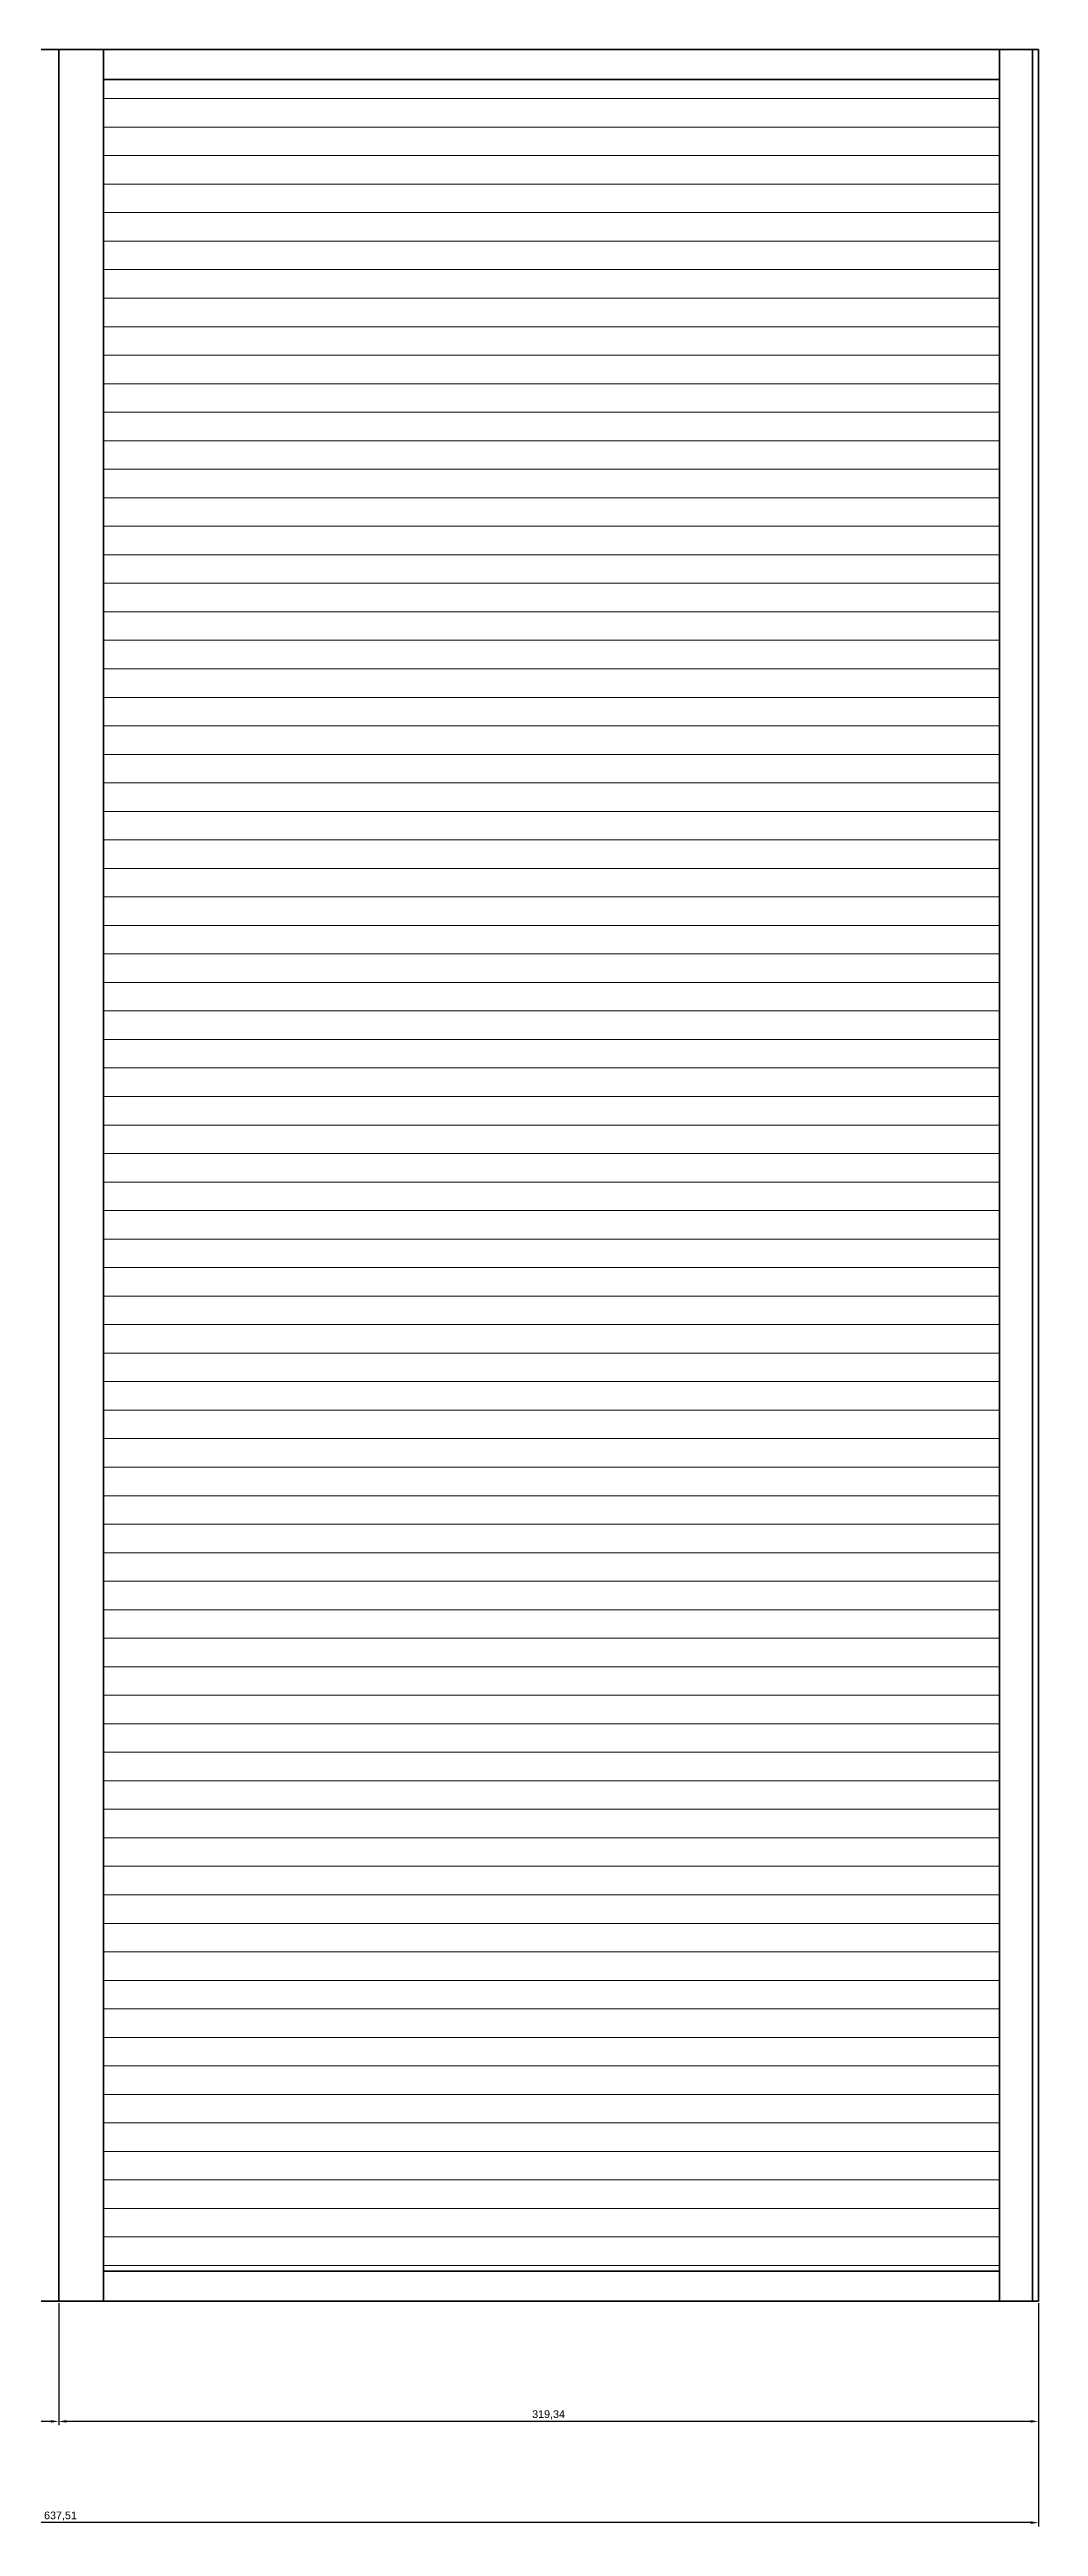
# Model space of a CAD drawing. Header units: millimetres. Extents: x 1744 to 5459, y 912 to 2813.
# Drawn here: x 3719 to 4041, y 2005 to 2813 of the extents above; entities that cross this region are included whole.
import ezdxf

# ---------------------------------------------------------------- set-up
doc = ezdxf.new("R2010")
doc.units = ezdxf.units.MM
doc.layers.get('DEFPOINTS').update_dxf_attribs({"color": 210})
doc.layers.add('A-ELEV-MBE1', color=7, linetype='Continuous', lineweight=35)
doc.layers.add('A-FLOR-PATT', color=8, linetype='Continuous', lineweight=18)
doc.styles.get("Standard").update_dxf_attribs({"font": 'Arial.ttf'})
doc.dimstyles.new('ISO-25', dxfattribs={"dimtxt": 2.5, "dimasz": 2.5, "dimexe": 1.25, "dimexo": 0.625, "dimtad": 1, "dimtxsty": 'Standard', "dimcen": 2.5, "dimadec": 0, "dimazin": 0, "dimtfac": 1, "dimtmove": 0, "dimatfit": 3, "dimfxl": 1, "dimarcsym": 0})

# ---------------------------------------------------------------- blocks, each defined once
blk = doc.blocks.new('*D33')
at = {"color": 0, "lineweight": -2, "transparency": 16777216}
for p, q in [((3403.89, 2078.24), (3403.89, 2005.43)), ((4041.4, 2078.24), (4041.4, 2005.43)), ((4038.9, 2006.68), (3406.39, 2006.68))]:
    blk.add_line(p, q, dxfattribs=at)
at = {"color": 0, "transparency": 16777216}
for points in [[(3406.39, 2007.1), (3406.39, 2006.27), (3403.89, 2006.68)], [(4038.9, 2007.1), (4038.9, 2006.27), (4041.4, 2006.68)]]:
    blk.add_solid(points, dxfattribs=at)
at = {"layer": 'DEFPOINTS', "color": 0, "transparency": 16777216}
for p in [(3403.89, 2078.86), (4041.4, 2078.86), (3403.89, 2006.68)]:
    blk.add_point(p, dxfattribs=at)
at = {"color": 0, "transparency": 16777216, "insert": (3722.65, 2008.81), "char_height": 2.5, "attachment_point": 5}
blk.add_mtext('637,51', dxfattribs=at)
blk = doc.blocks.new('*D22')
at = {"color": 0, "lineweight": -2, "transparency": 16777216}
for p, q in [((3405.84, 2078.24), (3405.84, 2038.43)), ((3722.06, 2078.24), (3722.06, 2038.43)), ((3719.56, 2039.68), (3408.34, 2039.68))]:
    blk.add_line(p, q, dxfattribs=at)
at = {"color": 0, "transparency": 16777216}
for points in [[(3408.34, 2040.09), (3408.34, 2039.26), (3405.84, 2039.68)], [(3719.56, 2040.09), (3719.56, 2039.26), (3722.06, 2039.68)]]:
    blk.add_solid(points, dxfattribs=at)
at = {"layer": 'DEFPOINTS', "color": 0, "transparency": 16777216}
for p in [(3405.84, 2078.86), (3722.06, 2078.86), (3405.84, 2039.68)]:
    blk.add_point(p, dxfattribs=at)
at = {"color": 0, "transparency": 16777216, "insert": (3563.95, 2041.81), "char_height": 2.5, "attachment_point": 5}
blk.add_mtext('316,22', dxfattribs=at)
blk = doc.blocks.new('*D23')
at = {"color": 0, "lineweight": -2, "transparency": 16777216}
for p, q in [((3722.06, 2078.24), (3722.06, 2038.43)), ((4041.4, 2078.24), (4041.4, 2038.43)), ((4038.9, 2039.68), (3724.56, 2039.68))]:
    blk.add_line(p, q, dxfattribs=at)
at = {"color": 0, "transparency": 16777216}
for points in [[(3724.56, 2040.09), (3724.56, 2039.26), (3722.06, 2039.68)], [(4038.9, 2040.09), (4038.9, 2039.26), (4041.4, 2039.68)]]:
    blk.add_solid(points, dxfattribs=at)
at = {"layer": 'DEFPOINTS', "color": 0, "transparency": 16777216}
for p in [(3722.06, 2078.86), (4041.4, 2078.86), (3722.06, 2039.68)]:
    blk.add_point(p, dxfattribs=at)
at = {"color": 0, "transparency": 16777216, "insert": (3881.73, 2041.81), "char_height": 2.5, "attachment_point": 5}
blk.add_mtext('319,34', dxfattribs=at)

msp = doc.modelspace()

# ---------------------------------------------------------------- linework, layer by layer
at = {"layer": 'A-ELEV-MBE1', "color": 0}
for p, q in [((3722.066, 2812.653), (3403.891, 2812.654)), ((3722.063, 2812.653), (4028.722, 2812.654)), ((3722.064, 2078.863), (3722.066, 2812.653)), ((3736.697, 2078.863), (3736.696, 2812.653)), ((4026.771, 2812.654), (4026.771, 2812.654)), ((4026.771, 2812.654), (4041.404, 2812.654)), ((4028.722, 2812.654), (4039.453, 2812.654)), ((4028.722, 2078.863), (4028.722, 2812.654)), ((4039.453, 2812.654), (4039.453, 2078.863)), ((4041.404, 2812.654), (4041.404, 2078.863)), ((3736.696, 2802.898), (4028.722, 2802.899)), ((3736.697, 2088.618), (4028.722, 2088.619)), ((3722.064, 2078.863), (3403.891, 2078.863)), ((3722.064, 2078.863), (4028.722, 2078.863)), ((4026.771, 2078.863), (4026.771, 2078.863)), ((4026.771, 2078.863), (4041.404, 2078.863)), ((4039.453, 2078.863), (4028.722, 2078.863)), ((4041.404, 2078.863), (4041.404, 2078.863))]:
    msp.add_line(p, q, dxfattribs=at)
at = {"layer": 'A-FLOR-PATT', "color": 0, "linetype": 'Continuous'}
for p, q in [((3736.696, 2796.669), (4028.722, 2796.669)), ((3736.696, 2787.377), (4028.722, 2787.377)), ((3736.696, 2778.086), (4028.722, 2778.086)), ((3736.696, 2768.794), (4028.722, 2768.794)), ((3736.696, 2759.502), (4028.722, 2759.502)), ((3736.696, 2750.21), (4028.722, 2750.21)), ((3736.696, 2740.918), (4028.722, 2740.918)), ((3736.696, 2731.626), (4028.722, 2731.626)), ((3736.696, 2722.334), (4028.722, 2722.334)), ((3736.696, 2713.042), (4028.722, 2713.042)), ((3736.696, 2703.75), (4028.722, 2703.75)), ((3736.696, 2694.458), (4028.722, 2694.458)), ((3736.696, 2685.166), (4028.722, 2685.166)), ((3736.696, 2675.875), (4028.722, 2675.875)), ((3736.696, 2666.583), (4028.722, 2666.583)), ((3736.696, 2657.291), (4028.722, 2657.291)), ((3736.696, 2647.999), (4028.722, 2647.999)), ((3736.696, 2638.707), (4028.722, 2638.707)), ((3736.696, 2629.415), (4028.722, 2629.415)), ((3736.696, 2620.123), (4028.722, 2620.123)), ((3736.696, 2610.831), (4028.722, 2610.831)), ((3736.696, 2601.539), (4028.722, 2601.539)), ((3736.696, 2592.247), (4028.722, 2592.247)), ((3736.696, 2582.955), (4028.722, 2582.955)), ((3736.696, 2573.664), (4028.722, 2573.664)), ((3736.696, 2564.372), (4028.722, 2564.372)), ((3736.696, 2555.08), (4028.722, 2555.08)), ((3736.696, 2545.788), (4028.722, 2545.788)), ((3736.696, 2536.496), (4028.722, 2536.496)), ((3736.696, 2527.204), (4028.722, 2527.204)), ((3736.696, 2517.912), (4028.722, 2517.912)), ((3736.696, 2508.62), (4028.722, 2508.62)), ((3736.696, 2499.328), (4028.722, 2499.328)), ((3736.696, 2490.036), (4028.722, 2490.036)), ((3736.696, 2480.745), (4028.722, 2480.745)), ((3736.696, 2471.453), (4028.722, 2471.453)), ((3736.697, 2462.161), (4028.722, 2462.161)), ((3736.697, 2452.869), (4028.722, 2452.869)), ((3736.697, 2443.577), (4028.722, 2443.577)), ((3736.697, 2434.285), (4028.722, 2434.285)), ((3736.697, 2424.993), (4028.722, 2424.993)), ((3736.697, 2415.701), (4028.722, 2415.701)), ((3736.697, 2406.409), (4028.722, 2406.409)), ((3736.697, 2397.117), (3868.748, 2397.117)), ((3868.748, 2397.117), (4028.722, 2397.117)), ((3736.697, 2387.825), (4028.722, 2387.825)), ((3736.697, 2378.534), (4028.722, 2378.534)), ((3736.697, 2369.242), (4028.722, 2369.242)), ((3736.697, 2359.95), (4028.722, 2359.95)), ((3736.697, 2350.658), (4028.722, 2350.658)), ((3736.697, 2341.366), (4028.722, 2341.366)), ((3736.697, 2332.074), (4028.722, 2332.074)), ((3736.697, 2322.782), (4028.722, 2322.782)), ((3736.697, 2313.49), (4028.722, 2313.49)), ((3736.697, 2304.198), (4028.722, 2304.198)), ((3736.697, 2294.906), (4028.722, 2294.906)), ((3736.697, 2285.614), (4028.722, 2285.614)), ((3736.697, 2276.323), (4028.722, 2276.323)), ((3736.697, 2267.031), (4028.722, 2267.031)), ((3736.697, 2257.739), (4028.722, 2257.739)), ((3736.697, 2248.447), (4028.722, 2248.447)), ((3736.697, 2239.155), (4028.722, 2239.155)), ((3736.697, 2229.863), (4028.722, 2229.863)), ((3736.697, 2220.571), (4028.722, 2220.571)), ((3736.697, 2211.279), (4028.722, 2211.279)), ((3736.697, 2201.987), (4028.722, 2201.987)), ((3736.697, 2192.695), (4028.722, 2192.695)), ((3736.697, 2183.403), (4028.722, 2183.403)), ((3736.697, 2174.112), (4028.722, 2174.112)), ((3736.697, 2164.82), (4028.722, 2164.82)), ((3736.697, 2155.528), (4028.722, 2155.528)), ((3736.697, 2146.236), (4028.722, 2146.236)), ((3736.697, 2136.944), (4028.722, 2136.944)), ((3736.697, 2127.652), (4028.722, 2127.652)), ((3736.697, 2118.36), (4028.722, 2118.36)), ((3736.697, 2109.068), (4028.722, 2109.068)), ((3736.697, 2099.776), (4028.722, 2099.776)), ((3736.697, 2090.484), (4028.722, 2090.484))]:
    msp.add_line(p, q, dxfattribs=at)

# ---------------------------------------------------------------- dimensions: what is measured, and where the dimension line sits
at = {"color": 3}
for base, p1, p2, picture, middle in [((3403.891, 2006.684), (4041.404, 2078.863), (3403.891, 2078.863), '*D33', (3722.647, 2008.815)), ((3405.842, 2039.678), (3722.064, 2078.863), (3405.842, 2078.863), '*D22', (3563.953, 2041.809)), ((3722.064, 2039.678), (4041.404, 2078.863), (3722.064, 2078.863), '*D23', (3881.734, 2041.809))]:
    dim = msp.add_linear_dim(base=base, p1=p1, p2=p2, dimstyle='ISO-25', dxfattribs=at)
    dim.commit()
    dim.dimension.update_dxf_attribs({"geometry": picture, "text_midpoint": middle})

doc.saveas('drawing.dxf')
